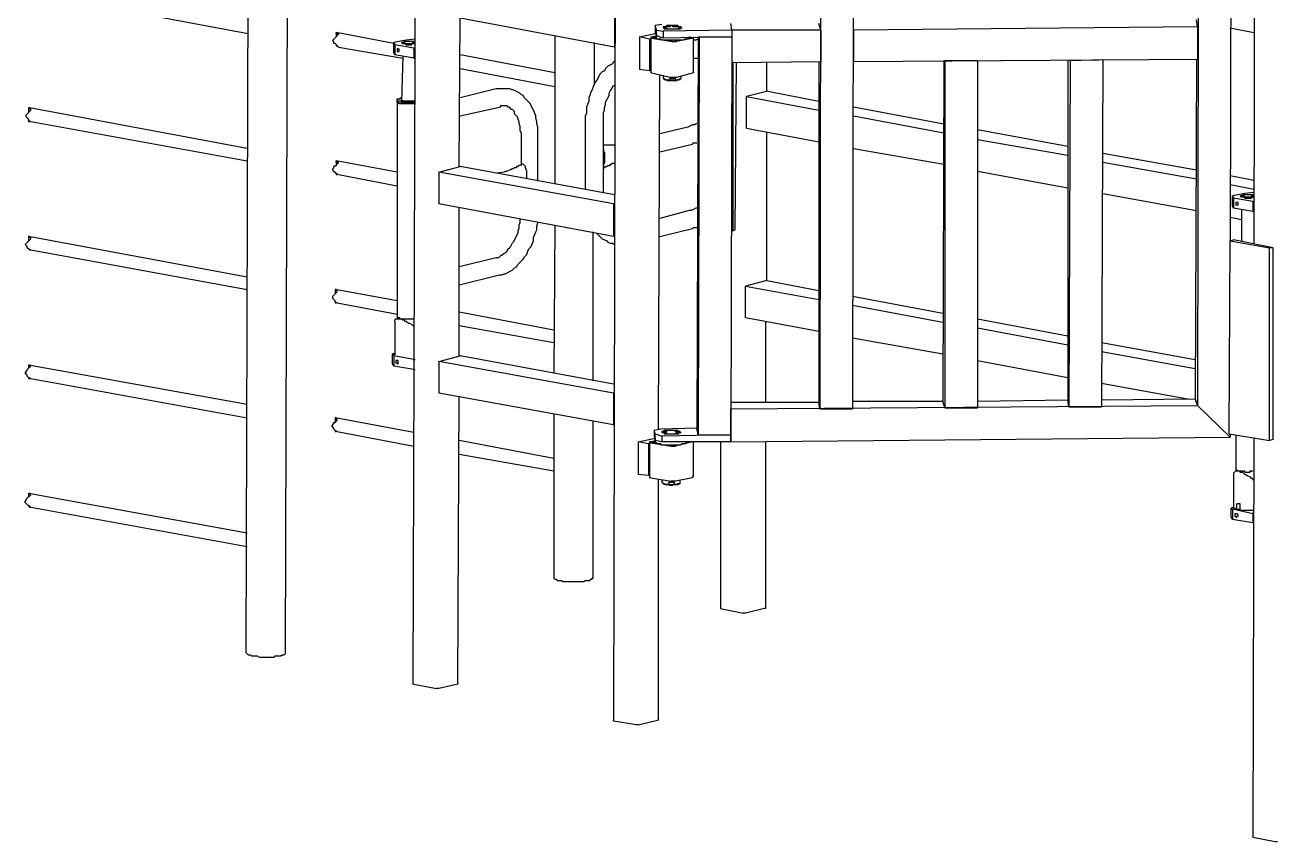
# Model space of a CAD drawing. Extents: x 855 to 1547, y 199 to 1196.
# Drawn here: x 860.1 to 974.5, y 1061.4 to 1136 of the extents above; entities that cross this region are included whole.
import ezdxf

# ---------------------------------------------------------------- set-up
doc = ezdxf.new("R2010")
doc.units = 0
doc.layers.add('2345-64C-02_Sort_layout', color=7, linetype='CONTINUOUS')

msp = doc.modelspace()

# ---------------------------------------------------------------- linework, layer by layer
at = {"layer": '2345-64C-02_Sort_layout', "color": 7}
for points in [[(895.81141, 1172.03646), (895.50236, 1075.82038)], [(914.04507, 1168.63697), (913.83904, 1072.5239)], [(932.79382, 1160.49877), (932.6908, 1100.95606), (935.67824, 1100.95606)], [(935.78125, 1160.49877), (935.67824, 1100.95606)], [(972.45462, 1158.02641), (972.35161, 1116.09928)], [(967.30387, 1155.96611), (967.20085, 1101.26511), (966.99482, 1101.8832)], [(970.2913, 1155.45104), (970.18829, 1116.30531)], [(880.46216, 1149.0641), (880.25613, 1078.7048)], [(883.86166, 1078.7048), (884.06769, 1149.0641)], [(860.68326, 1138.96862), (880.46216, 1135.26008)], [(913.94206, 1134.0239), (897.87171, 1137.01134)], [(899.72598, 1123.1043), (899.82899, 1136.59928)], [(913.94206, 1137.01134), (913.94206, 1134.0239)], [(918.26869, 1136.0842), (917.6506, 1135.98119)], [(917.75362, 1135.56913), (917.6506, 1135.98119)], [(917.6506, 1135.98119), (917.6506, 1135.3631), (917.75362, 1135.05405)], [(919.19583, 1135.98119), (918.68075, 1135.98119), (918.68075, 1135.87817), (918.37171, 1135.87817), (918.37171, 1135.77516), (918.47472, 1135.77516), (918.47472, 1135.67214), (919.81392, 1135.67214), (919.81392, 1135.67214), (919.91693, 1135.67214), (920.01995, 1135.77516), (920.01995, 1135.87817), (919.81392, 1135.87817), (919.7109, 1135.98119), (919.19583, 1135.98119)], [(918.37171, 1135.77516), (918.47472, 1135.77516), (918.47472, 1135.67214), (919.91693, 1135.67214), (919.91693, 1135.77516), (920.01995, 1135.77516), (920.01995, 1135.87817), (919.7109, 1135.87817), (919.60789, 1135.98119), (918.78377, 1135.98119), (918.68075, 1135.87817), (918.47472, 1135.87817), (918.47472, 1135.77516), (918.37171, 1135.77516)], [(918.57774, 1135.77516), (918.68075, 1135.77516), (918.68075, 1135.67214), (919.7109, 1135.67214), (919.81392, 1135.77516), (919.81392, 1135.87817), (919.29884, 1135.87817), (919.19583, 1135.98119), (919.09281, 1135.98119), (918.9898, 1135.87817), (918.57774, 1135.87817), (918.57774, 1135.77516)], [(924.65563, 1135.56913), (924.55261, 1136.18722)], [(924.65563, 1135.56913), (924.55261, 1136.18722)], [(932.79382, 1135.56913), (932.58779, 1136.18722)], [(967.20085, 1135.87817), (967.09784, 1136.49626)], [(888.70336, 1134.0239), (888.39432, 1134.33295), (888.2913, 1134.33295), (888.2913, 1134.43596), (888.18829, 1134.64199), (888.60035, 1135.05405), (888.60035, 1135.15707), (888.70336, 1135.15707), (888.70336, 1135.26008), (888.60035, 1135.26008), (888.49733, 1135.26008), (888.49733, 1135.3631), (888.60035, 1135.3631)], [(893.7511, 1134.33295), (888.49733, 1135.3631)], [(888.49733, 1135.3631), (888.49733, 1134.95104)], [(908.48226, 1135.05405), (908.48226, 1121.55908)], [(916.20839, 1134.95104), (917.6506, 1135.26008)], [(917.13553, 1134.74501), (916.20839, 1134.95104), (916.20839, 1131.9636)], [(917.23854, 1134.95104), (917.75362, 1135.05405)], [(917.23854, 1134.95104), (917.23854, 1134.84802), (917.34156, 1134.84802)], [(917.23854, 1134.84802), (917.23854, 1131.65455)], [(917.34156, 1134.84802), (919.19583, 1134.53898)], [(917.44457, 1134.95104), (917.75362, 1134.95104)], [(917.44457, 1134.95104), (917.44457, 1134.84802), (917.75362, 1134.84802)], [(917.75362, 1135.56913), (918.37171, 1135.46611)], [(918.37171, 1135.46611), (918.37171, 1134.84802), (917.75362, 1135.05405), (917.75362, 1135.56913)], [(917.75362, 1135.15707), (917.75362, 1134.95104)], [(920.74105, 1134.95104), (920.74105, 1134.84802), (920.63804, 1134.84802), (920.53502, 1134.74501), (920.32899, 1134.74501), (920.22598, 1134.64199), (918.26869, 1134.64199), (918.16568, 1134.74501), (917.85663, 1134.74501), (917.75362, 1134.84802), (917.75362, 1134.84802), (917.75362, 1134.95099)], [(918.37171, 1135.77516), (918.47472, 1135.77516)], [(924.65563, 1135.56913), (918.37171, 1135.46611)], [(924.65563, 1135.56913), (924.65563, 1134.95104), (918.37171, 1134.84802)], [(921.15311, 1134.84802), (919.60789, 1134.53898)], [(920.01995, 1135.77516), (920.12296, 1135.77516)], [(920.84407, 1134.95104), (920.63804, 1134.84802)], [(921.15311, 1131.75757), (921.15311, 1134.95104)], [(921.15311, 1134.84802), (921.15311, 1134.95099)], [(921.56517, 1134.95104), (921.46216, 1099.2048)], [(921.66819, 1134.95104), (921.56517, 1098.58671)], [(921.66819, 1134.95104), (924.65563, 1134.95104), (924.55261, 1098.58671)], [(932.79382, 1135.56913), (924.65563, 1135.56913), (924.65563, 1132.58169)], [(932.79382, 1135.56913), (932.79382, 1132.6847), (924.65563, 1132.58169)], [(967.20085, 1135.87817), (935.78125, 1135.56913), (935.78125, 1132.6847)], [(967.20085, 1135.87817), (967.20085, 1132.89073), (935.78125, 1132.6847)], [(970.18829, 1135.77516), (972.35161, 1135.3631)], [(888.49733, 1134.22993), (888.49733, 1134.12692)], [(888.49733, 1134.12692), (888.49733, 1134.12692), (888.60035, 1134.12692)], [(888.70336, 1134.0239), (894.57522, 1132.99375)], [(894.88427, 1134.64199), (893.7511, 1134.43596)], [(893.7511, 1134.43596), (893.85412, 1134.22993)], [(893.7511, 1133.50882), (893.7511, 1134.43596)], [(893.85412, 1134.22993), (893.85412, 1133.30279)], [(895.60538, 1133.92088), (893.85412, 1134.22993)], [(894.26618, 1133.71485), (894.26618, 1133.81787), (894.16316, 1133.81787), (894.16316, 1133.92088), (894.06015, 1133.81787), (894.06015, 1133.61184), (894.26618, 1133.61184), (894.26618, 1133.71485)], [(894.67824, 1134.43596), (894.47221, 1134.43596), (894.57522, 1134.33295), (894.78125, 1134.33295), (894.88427, 1134.22993), (895.39934, 1134.22993), (895.39934, 1134.33295), (895.70839, 1134.33295)], [(894.78125, 1134.33295), (895.60538, 1134.33295), (895.60538, 1134.43596), (895.50236, 1134.43596), (895.39934, 1134.53898), (894.78125, 1134.53898), (894.78125, 1134.43596), (894.67824, 1134.43596), (894.67824, 1134.43596), (894.57522, 1134.43596), (894.57522, 1134.33295), (894.78125, 1134.33295)], [(894.57522, 1134.43596), (894.57522, 1134.33295)], [(894.57522, 1134.33295), (894.67824, 1134.33295)], [(895.70839, 1134.43596), (895.60538, 1134.43596), (895.60538, 1134.53898), (894.67824, 1134.53898), (894.67824, 1134.43596)], [(895.70839, 1134.74501), (894.88427, 1134.64199)], [(895.70839, 1134.33295), (895.60538, 1134.43596)], [(895.60538, 1133.92088), (895.60538, 1132.99375)], [(895.60538, 1133.92088), (895.70839, 1133.92088)], [(912.08779, 1130.52139), (912.08779, 1134.43596)], [(913.94206, 1134.12692), (913.94206, 1134.0239)], [(917.13553, 1134.74501), (917.13553, 1131.86058)], [(917.13553, 1134.74501), (917.23854, 1134.74501)], [(918.9898, 1134.64199), (919.29884, 1134.53898), (919.40186, 1134.53898)], [(919.19583, 1134.53898), (919.60789, 1134.53898)], [(919.7109, 1134.64199), (919.40186, 1134.53898)], [(921.56517, 1134.74501), (921.35914, 1134.64199), (921.15311, 1134.64199)], [(893.85412, 1133.30279), (893.7511, 1133.50882)], [(895.60538, 1132.99375), (893.85412, 1133.30279)], [(894.57522, 1133.19978), (894.47221, 1129.07918)], [(895.60538, 1132.99375), (895.70839, 1132.99375)], [(908.48226, 1131.65455), (899.82899, 1133.30279)], [(913.94206, 1132.6847), (913.83904, 1132.6847), (913.73603, 1132.47867), (913.32397, 1132.27264), (913.11794, 1132.06661), (913.01492, 1131.86058), (912.80889, 1131.75757), (912.60286, 1131.55154), (912.39683, 1131.13948), (912.1908, 1130.83043), (911.98477, 1130.41837), (911.88176, 1130.10933), (911.77874, 1129.9033), (911.67573, 1129.59425), (911.57271, 1129.38822), (911.57271, 1129.07918), (911.4697, 1128.77013), (911.36668, 1128.5641), (911.36668, 1127.94601), (911.26367, 1127.73998), (911.26367, 1127.22486)], [(921.15311, 1132.99375), (921.35914, 1132.99375), (921.46216, 1132.99375), (921.56517, 1132.99375)], [(924.75864, 1117.23244), (924.75864, 1132.58169)], [(924.96467, 1117.33546), (925.06769, 1132.58169)], [(927.84909, 1130.00631), (927.84909, 1132.58169)], [(932.58779, 1132.6847), (932.58779, 1101.57415)], [(944.02246, 1132.78772), (943.91945, 1101.67717)], [(944.12548, 1132.78772), (947.11291, 1132.78772)], [(944.12548, 1132.78772), (944.12548, 1101.05908)], [(947.11291, 1132.78772), (947.11291, 1101.05908)], [(955.35412, 1132.78772), (955.35412, 1101.78018)], [(955.56015, 1132.78772), (955.45713, 1101.16209)], [(955.56015, 1132.78772), (958.54759, 1132.89073)], [(958.54759, 1132.89073), (958.44457, 1101.16209)], [(967.09784, 1132.89073), (966.99482, 1101.8832)], [(899.82899, 1132.06661), (908.48226, 1130.41837)], [(917.13553, 1131.86058), (916.20839, 1131.9636)], [(917.23854, 1131.86058), (917.13553, 1131.86058)], [(917.34156, 1131.65455), (917.23854, 1131.65455)], [(917.34156, 1131.65455), (919.09281, 1131.24249)], [(917.95965, 1099.10179), (918.06266, 1131.44852)], [(918.37171, 1131.44852), (918.37171, 1131.13948)], [(921.15311, 1131.65455), (919.60789, 1131.24249)], [(921.15311, 1131.75757), (921.15311, 1131.65455)], [(912.91191, 1127.22491), (912.91191, 1128.04903), (913.01492, 1128.25506), (913.01492, 1128.46109), (913.11794, 1128.77013), (913.11794, 1128.97616), (913.42698, 1129.59425), (913.42698, 1129.80024), (913.53, 1130.00631), (913.63301, 1130.10933), (913.83904, 1130.52139), (913.94206, 1130.52139)], [(918.37171, 1131.13948), (918.47472, 1131.13948), (918.57774, 1131.03646), (919.09281, 1131.03646)], [(918.37171, 1131.13948), (918.47472, 1131.13948)], [(918.47472, 1131.13948), (918.47472, 1131.03646)], [(919.91693, 1131.03646), (919.7109, 1131.03646), (919.60789, 1130.93345), (918.78377, 1130.93345), (918.68075, 1131.03646), (918.47472, 1131.03646)], [(919.09281, 1131.24249), (918.9898, 1131.24249), (918.9898, 1131.03646), (919.50487, 1131.03646), (919.50487, 1131.24249), (919.40186, 1131.24249)], [(919.60789, 1131.24249), (919.09281, 1131.24249)], [(919.09281, 1131.24249), (919.19583, 1131.24249)], [(919.40186, 1131.24249), (919.40186, 1131.13948), (919.09281, 1131.13948), (919.09281, 1131.24249)], [(919.09281, 1131.24249), (919.19583, 1131.24249)], [(919.19583, 1131.13948), (919.19583, 1131.24249)], [(919.19583, 1131.13948), (919.19583, 1131.24249)], [(919.40186, 1131.24249), (919.29884, 1131.24249)], [(919.29884, 1131.24249), (919.40186, 1131.24249)], [(919.40186, 1131.24249), (919.50487, 1131.24249)], [(919.50487, 1131.03646), (919.81392, 1131.03646), (919.91693, 1131.13948), (920.01995, 1131.13948)], [(919.91693, 1131.03646), (919.91693, 1131.13948)], [(920.01995, 1131.13948), (920.01995, 1131.34551)], [(895.70839, 1128.97616), (894.47221, 1128.97616), (894.36919, 1129.07918), (894.16316, 1129.07918), (894.06015, 1129.18219), (894.06015, 1129.28521), (894.26618, 1129.28521), (894.36919, 1129.38822), (894.47221, 1129.38822)], [(894.06015, 1129.18219), (894.06015, 1129.07918)], [(895.70839, 1129.07918), (894.57522, 1129.07918), (894.47221, 1129.18219), (894.47221, 1129.28521)], [(894.47221, 1129.18219), (894.47221, 1129.07918)], [(903.12548, 1130.21234), (899.82899, 1129.38822)], [(904.25864, 1130.21234), (903.12548, 1130.21234)], [(906.93703, 1125.78269), (906.93703, 1126.70983), (906.83402, 1127.01887), (906.83402, 1127.22486), (906.731, 1127.53395), (906.731, 1127.73998), (906.62799, 1128.04903), (906.21593, 1128.87315), (905.70085, 1129.38822), (905.59784, 1129.59425), (905.39181, 1129.69727), (905.28879, 1129.80024), (904.6707, 1130.10933), (904.56769, 1130.10933), (904.36166, 1130.21234), (904.25864, 1130.21234)], [(927.95211, 1130.00631), (925.99482, 1129.49124)], [(925.99482, 1126.60681), (925.99482, 1129.49124), (932.58779, 1128.25506)], [(927.95211, 1130.00631), (932.58779, 1129.07918)], [(860.37422, 1127.32792), (860.37422, 1127.22486), (860.47723, 1127.22486), (860.58025, 1127.22491), (860.47723, 1127.22486), (860.37422, 1127.32792), (860.37422, 1127.43094), (860.16819, 1127.63697), (860.16819, 1127.73998), (860.16819, 1127.843), (860.58025, 1128.25506), (860.58025, 1128.35807), (860.47723, 1128.35807), (860.47723, 1128.46109), (860.37422, 1128.46109), (860.47723, 1128.46109)], [(860.37422, 1128.46109), (860.37422, 1128.04903)], [(880.35914, 1124.75254), (860.47723, 1128.46109)], [(894.06015, 1129.07918), (894.06015, 1109.4033)], [(894.06015, 1129.07918), (894.06015, 1128.97616), (894.16316, 1128.97616), (894.26618, 1128.87315), (894.47221, 1128.87315)], [(895.70839, 1128.87315), (894.26618, 1128.87315), (894.16316, 1128.97616), (894.06015, 1128.97616), (894.06015, 1129.07918)], [(894.47221, 1128.87315), (895.70839, 1128.87315)], [(899.82899, 1127.73998), (903.53754, 1128.5641)], [(903.53754, 1128.5641), (903.53754, 1128.66712), (903.9496, 1128.66712)], [(903.9496, 1128.66712), (904.05261, 1128.66712), (904.15563, 1128.5641), (904.25864, 1128.5641), (904.46467, 1128.35807), (904.56769, 1128.35807), (904.77372, 1128.15204), (904.77372, 1127.94601), (904.97975, 1127.73998), (905.08276, 1127.53395), (905.08276, 1127.43094), (905.18578, 1127.22486), (905.18578, 1127.01887), (905.28879, 1126.81284), (905.28879, 1126.40078), (905.39181, 1126.19475), (905.39181, 1125.78269)], [(935.78125, 1128.5641), (944.02246, 1127.01887)], [(860.37422, 1127.32792), (860.47723, 1127.32792)], [(860.58025, 1127.22491), (880.35914, 1123.61938)], [(911.26367, 1127.22491), (911.26367, 1121.044)], [(912.91191, 1120.73496), (912.91191, 1127.22491)], [(921.46216, 1127.01887), (921.35914, 1127.01887), (921.25613, 1126.91586), (921.0501, 1126.91586), (920.63804, 1126.70983)], [(935.78125, 1127.73998), (944.02246, 1126.19475)], [(905.39181, 1125.78269), (905.39181, 1123.20732)], [(906.93703, 1121.76511), (906.93703, 1125.78269)], [(920.63804, 1126.70983), (918.06266, 1126.09174)], [(925.99482, 1126.60681), (932.58779, 1125.37063)], [(927.84909, 1112.69978), (927.84909, 1126.19475)], [(947.11291, 1126.5038), (955.35412, 1124.95857)], [(913.94206, 1125.06159), (912.91191, 1125.06159)], [(912.91191, 1124.75254), (912.91191, 1124.54651), (913.01492, 1124.34048), (913.01492, 1123.41335), (912.91191, 1123.31033), (912.91191, 1123.1043)], [(918.06266, 1124.4435), (921.0501, 1125.1646)], [(921.0501, 1125.1646), (921.15311, 1125.26762), (921.46216, 1125.26762)], [(935.78125, 1124.75254), (944.02246, 1123.31033)], [(947.11291, 1125.57666), (955.35412, 1124.13445)], [(888.70336, 1122.3832), (888.60035, 1122.3832), (888.39432, 1122.58923), (888.2913, 1122.58923), (888.18829, 1122.79526), (888.18829, 1122.89827), (888.2913, 1123.00129), (888.2913, 1123.1043), (888.39432, 1123.20732), (888.49733, 1123.20732), (888.60035, 1123.31033), (888.60035, 1123.41335), (888.70336, 1123.41335), (888.70336, 1123.51636), (888.60035, 1123.51636), (888.49733, 1123.51636), (888.49733, 1123.61938), (888.60035, 1123.61938)], [(894.06015, 1122.58923), (888.49733, 1123.61938)], [(888.49733, 1123.61938), (888.49733, 1123.20732)], [(912.91191, 1123.00129), (913.01492, 1123.00129), (913.11794, 1123.1043), (913.22095, 1123.1043), (913.32397, 1123.20732), (913.53, 1123.20732), (913.53, 1123.31033), (913.63301, 1123.31033), (913.73603, 1123.41335), (913.94206, 1123.41335)], [(958.54759, 1124.34048), (967.09784, 1122.79526)], [(958.54759, 1123.51636), (967.09784, 1121.97114)], [(888.49733, 1122.48621), (888.49733, 1122.3832)], [(888.49733, 1122.3832), (888.60035, 1122.3832)], [(888.70336, 1122.3832), (894.06015, 1121.35305)], [(897.87171, 1122.58923), (899.82899, 1123.1043)], [(897.87171, 1122.58923), (897.87171, 1119.7048)], [(913.83904, 1119.7048), (897.87171, 1122.58923)], [(913.94206, 1120.52893), (899.82899, 1123.1043)], [(903.84658, 1122.58923), (903.22849, 1122.48621)], [(905.49482, 1123.31033), (905.28879, 1123.20732), (905.18578, 1123.20732), (905.08276, 1123.1043), (904.97975, 1123.1043), (904.97975, 1123.00129), (904.77372, 1123.00129), (904.6707, 1122.89827), (904.56769, 1122.89827), (904.46467, 1122.79526), (904.36166, 1122.79526), (904.15563, 1122.69224), (904.05261, 1122.69224), (903.84658, 1122.58923)], [(905.90688, 1121.97114), (905.90688, 1122.69224), (905.80387, 1123.00129), (905.80387, 1123.1043), (905.59784, 1123.31033), (905.49482, 1123.31033)], [(947.11291, 1122.69224), (955.35412, 1121.14702)], [(970.18829, 1122.28018), (972.35161, 1121.86812)], [(970.18829, 1121.45606), (972.35161, 1121.044)], [(958.54759, 1120.63194), (967.09784, 1119.08671)], [(971.52749, 1120.63194), (970.39432, 1120.42591)], [(970.39432, 1120.42591), (970.49733, 1120.21988)], [(970.39432, 1119.49877), (970.39432, 1120.42591)], [(970.49733, 1120.21988), (970.49733, 1119.29274)], [(972.24859, 1119.91083), (970.49733, 1120.21988)], [(971.21844, 1120.42591), (971.11543, 1120.42591), (971.21844, 1120.3229), (971.42447, 1120.3229), (971.52749, 1120.21988), (972.14558, 1120.21988), (972.24859, 1120.3229), (972.35161, 1120.3229)], [(971.32146, 1120.52893), (971.21844, 1120.42591), (971.21844, 1120.3229)], [(972.14558, 1120.52893), (971.32146, 1120.52893), (971.32146, 1120.42591), (971.21844, 1120.42591), (971.42447, 1120.42591), (971.52749, 1120.3229), (972.14558, 1120.3229), (972.14558, 1120.42591), (972.24859, 1120.42591), (972.24859, 1120.42591), (972.35161, 1120.42591), (972.24859, 1120.52893), (972.14558, 1120.52893)], [(972.35161, 1120.3229), (972.14558, 1120.3229), (972.04256, 1120.21988), (971.6305, 1120.21988), (971.52749, 1120.3229), (971.21844, 1120.3229), (971.21844, 1120.42591)], [(972.35161, 1120.73496), (971.52749, 1120.63194)], [(972.35161, 1120.42591), (972.35161, 1120.52893)], [(913.83904, 1116.71737), (897.87171, 1119.7048)], [(899.72598, 1105.79777), (899.72598, 1119.29274)], [(913.83904, 1119.7048), (913.83904, 1116.71737)], [(913.83904, 1119.7048), (913.94206, 1119.7048)], [(920.74105, 1119.08671), (918.06266, 1118.36561)], [(921.46216, 1119.29274), (921.35914, 1119.29274), (921.15311, 1119.18973), (920.94708, 1119.08671), (920.74105, 1119.08671)], [(970.49733, 1119.29274), (970.39432, 1119.49877)], [(972.24859, 1118.9837), (970.49733, 1119.29274)], [(970.9094, 1119.7048), (970.9094, 1119.80782), (970.70336, 1119.80782), (970.70336, 1119.60179), (970.9094, 1119.60179), (970.9094, 1119.7048)], [(971.21844, 1119.18973), (971.21844, 1116.30531)], [(972.24859, 1119.91083), (972.24859, 1118.9837)], [(972.24859, 1119.91083), (972.35161, 1119.91083)], [(972.24859, 1118.9837), (972.35161, 1118.9837)], [(905.28879, 1118.36561), (905.28879, 1117.95355), (905.18578, 1117.74752), (905.18578, 1117.43847), (905.08276, 1117.23244), (905.08276, 1117.02641), (904.6707, 1116.20229), (904.56769, 1116.09928), (904.36166, 1115.68722), (904.15563, 1115.48119), (904.05261, 1115.27516), (903.84658, 1115.17214), (903.64055, 1114.96611), (903.53754, 1114.96611), (903.33151, 1114.76008), (903.12548, 1114.76008)], [(903.43452, 1113.21485), (903.64055, 1113.21485), (903.84658, 1113.31787), (903.9496, 1113.31787), (904.56769, 1113.62692), (904.77372, 1113.83295), (904.97975, 1113.93596), (905.08276, 1114.14199), (905.59784, 1114.65707), (905.70085, 1114.8631), (905.90688, 1115.06913), (906.0099, 1115.37817), (906.11291, 1115.5842), (906.31894, 1115.79023), (906.42196, 1116.09928), (906.52497, 1116.30531), (906.52497, 1116.61435), (906.62799, 1116.82038), (906.731, 1117.12943), (906.83402, 1117.33546), (906.83402, 1117.6445), (906.93703, 1117.95355), (906.93703, 1118.05656)], [(908.48226, 1117.74752), (908.37924, 1104.25254)], [(970.18829, 1118.46862), (971.21844, 1118.26259)], [(860.37422, 1115.5842), (860.37422, 1115.5842), (860.47723, 1115.48119), (860.58025, 1115.48119), (860.47723, 1115.48119), (860.2712, 1115.68722), (860.2712, 1115.79023), (860.06517, 1115.99626), (860.58025, 1116.51134), (860.58025, 1116.61435), (860.47723, 1116.61435), (860.47723, 1116.71737), (860.47723, 1116.71737), (860.37422, 1116.71737), (860.47723, 1116.71737)], [(880.35914, 1113.00882), (860.37422, 1116.71737)], [(860.37422, 1116.71737), (860.37422, 1116.30531)], [(911.98477, 1103.53144), (911.98477, 1117.12943)], [(912.29382, 1117.02641), (912.80889, 1116.51134), (913.22095, 1116.30531), (913.32397, 1116.20229), (913.53, 1116.09928), (913.73603, 1116.09928), (913.94206, 1115.99626)], [(913.94206, 1116.82038), (913.83904, 1116.71737)], [(918.06266, 1116.71737), (921.0501, 1117.43847)], [(921.0501, 1117.43847), (921.15311, 1117.54149), (921.46216, 1117.54149)], [(924.65563, 1117.33546), (924.75864, 1117.23244)], [(924.96467, 1117.33546), (924.75864, 1117.23244)], [(860.37422, 1115.5842), (860.47723, 1115.5842)], [(860.58025, 1115.48119), (880.35914, 1111.87566)], [(970.08527, 1098.68973), (970.18829, 1116.30531)], [(970.18829, 1116.30531), (970.49733, 1116.40832)], [(970.18829, 1116.30531), (973.79382, 1115.68722)], [(974.10286, 1115.68722), (970.49733, 1116.40832)], [(974.10286, 1115.68722), (973.79382, 1115.68722)], [(973.79382, 1098.07164), (973.79382, 1115.68722)], [(974.10286, 1098.17465), (974.10286, 1115.68722)], [(903.12548, 1114.76008), (899.72598, 1113.93596)], [(899.72598, 1112.28772), (903.43452, 1113.21485)], [(927.84909, 1112.69978), (925.89181, 1112.1847)], [(925.89181, 1109.30028), (925.89181, 1112.1847), (932.58779, 1110.94852)], [(927.84909, 1112.69978), (932.58779, 1111.77264)], [(888.60035, 1110.63948), (888.49733, 1110.63948), (888.39432, 1110.74249), (888.39432, 1110.84551), (888.18829, 1111.05154), (888.18829, 1111.15455), (888.18829, 1111.25757), (888.60035, 1111.66963), (888.60035, 1111.7726), (888.49733, 1111.7726), (888.49733, 1111.87566), (888.39432, 1111.87566), (888.49733, 1111.87566)], [(894.06015, 1110.84551), (888.39432, 1111.87566)], [(888.39432, 1111.87566), (888.39432, 1111.4636)], [(935.67824, 1111.25757), (943.91945, 1109.71234)], [(888.39432, 1110.74249), (888.49733, 1110.74249)], [(888.39432, 1110.74249), (888.39432, 1110.63948), (888.49733, 1110.63948)], [(888.60035, 1110.63948), (894.06015, 1109.60933)], [(908.37924, 1108.16712), (899.72598, 1109.81536)], [(935.67824, 1110.43345), (943.91945, 1108.88822)], [(893.85412, 1108.99124), (893.85412, 1109.09425), (893.95713, 1109.19722), (894.47221, 1109.19722), (894.57522, 1109.09425), (894.67824, 1109.09425), (894.78125, 1108.99124), (894.88427, 1108.99124), (895.0903, 1108.78521), (895.19331, 1108.78521), (895.39934, 1108.68219), (895.60538, 1108.47616), (895.60538, 1108.37315)], [(893.85412, 1108.99124), (893.85412, 1105.90078)], [(894.06015, 1109.4033), (894.06015, 1109.19727)], [(894.06015, 1109.4033), (894.06015, 1109.30028), (894.26618, 1109.30028), (894.36919, 1109.19722), (895.60538, 1109.19722)], [(894.06015, 1109.4033), (894.06015, 1109.30028), (894.16316, 1109.30028), (894.26618, 1109.19722), (894.36919, 1109.19722)], [(894.36919, 1109.19727), (895.60538, 1109.19722)], [(899.72598, 1108.57918), (908.37924, 1107.03395)], [(925.89181, 1109.30028), (932.58779, 1108.0641)], [(927.74608, 1101.57415), (927.74608, 1108.88822)], [(947.11291, 1109.19727), (955.35412, 1107.65204)], [(935.67824, 1107.44601), (943.91945, 1106.0038)], [(947.11291, 1108.37315), (955.35412, 1106.82792)], [(958.44457, 1107.03395), (966.99482, 1105.48872)], [(893.64809, 1106.0038), (893.7511, 1105.79777)], [(893.85412, 1106.0038), (893.64809, 1106.0038)], [(893.64809, 1105.07666), (893.64809, 1106.0038)], [(893.7511, 1105.79777), (893.7511, 1104.87063)], [(895.60538, 1105.48872), (893.7511, 1105.79777)], [(894.16316, 1105.28269), (894.16316, 1105.38571), (893.95713, 1105.38571), (893.95713, 1105.17968), (894.06015, 1105.17968), (894.06015, 1105.07666), (894.16316, 1105.07666), (894.16316, 1105.28269)], [(895.60538, 1105.48872), (895.60538, 1104.56159)], [(895.60538, 1105.48872), (895.70839, 1105.48872)], [(897.87171, 1105.28269), (899.82899, 1105.79777)], [(897.87171, 1105.28269), (897.87171, 1102.39827)], [(913.83904, 1102.39827), (897.87171, 1105.28269)], [(913.83904, 1103.22239), (899.82899, 1105.79777)], [(947.11291, 1105.38571), (955.35412, 1103.84048)], [(958.44457, 1106.20983), (966.99482, 1104.6646)], [(860.37422, 1103.84048), (860.37422, 1103.84048), (860.37422, 1103.73747), (860.47723, 1103.73747), (860.58025, 1103.73747), (860.47723, 1103.73747), (860.2712, 1103.9435), (860.2712, 1104.04647), (860.06517, 1104.25254), (860.2712, 1104.45857), (860.2712, 1104.56159), (860.58025, 1104.87063), (860.47723, 1104.97365), (860.37422, 1104.97365), (860.47723, 1104.97365)], [(880.35914, 1101.36812), (860.37422, 1104.97365)], [(860.37422, 1104.97365), (860.37422, 1104.6646)], [(893.7511, 1104.87063), (893.64809, 1105.07666)], [(895.60538, 1104.56159), (893.7511, 1104.87063)], [(895.60538, 1104.56159), (895.70839, 1104.56159)], [(860.37422, 1103.84048), (860.47723, 1103.84048)], [(860.58025, 1103.73747), (880.35914, 1100.13194)], [(958.44457, 1103.32541), (966.27372, 1101.8832)], [(913.83904, 1099.51385), (897.87171, 1102.39827)], [(899.62296, 1075.9234), (899.72598, 1102.08923)], [(913.83904, 1102.39827), (913.83904, 1099.51385)], [(913.83904, 1102.39827), (913.94206, 1102.39827)], [(935.67824, 1101.67717), (943.91945, 1101.67717)], [(944.12548, 1101.05908), (943.91945, 1101.67717)], [(947.11291, 1101.67717), (955.35412, 1101.78018)], [(955.45713, 1101.16209), (955.35412, 1101.78018)], [(958.44457, 1101.78018), (966.99482, 1101.8832), (967.20085, 1101.26511)], [(924.55261, 1101.57415), (932.58779, 1101.57415)], [(924.55261, 1100.95606), (967.20085, 1101.26511), (970.18829, 1098.38068)], [(924.55261, 1097.96862), (924.55261, 1100.95606)], [(932.6908, 1100.95606), (932.58779, 1101.57415)], [(944.12548, 1101.05908), (947.11291, 1101.05908)], [(955.45713, 1101.16209), (958.44457, 1101.16209)], [(970.18829, 1098.68973), (970.18829, 1098.38068), (967.20085, 1101.26511)], [(888.60035, 1098.89576), (888.49733, 1098.89576), (888.2913, 1099.10179), (888.2913, 1099.2048), (888.08527, 1099.41083), (888.2913, 1099.61686), (888.2913, 1099.71988), (888.39432, 1099.71988), (888.60035, 1099.92591), (888.60035, 1100.02893), (888.49733, 1100.02893), (888.49733, 1100.13194), (888.39432, 1100.13194), (888.49733, 1100.13194)], [(895.60538, 1098.79274), (888.39432, 1100.13194)], [(888.39432, 1100.13194), (888.39432, 1099.71988)], [(908.37924, 1100.44099), (908.37924, 1085.60681)], [(911.98477, 1085.60681), (911.98477, 1099.8229)], [(913.83904, 1099.51385), (913.94206, 1099.51385)], [(888.39432, 1098.99877), (888.49733, 1098.99877)], [(888.39432, 1098.99877), (888.39432, 1098.89576), (888.49733, 1098.89576)], [(888.60035, 1098.89576), (895.60538, 1097.55656)], [(916.10538, 1097.96862), (917.6506, 1098.27767)], [(918.16568, 1099.10179), (917.54759, 1098.99877)], [(917.6506, 1098.68973), (917.54759, 1098.99877)], [(917.54759, 1098.99877), (917.54759, 1098.4837), (917.6506, 1098.07164)], [(917.6506, 1098.68973), (918.26869, 1098.4837)], [(918.26869, 1098.4837), (918.26869, 1097.96862), (917.6506, 1098.07164), (917.6506, 1098.68973)], [(917.6506, 1098.27767), (917.6506, 1097.96862)], [(921.46216, 1099.2048), (918.16568, 1099.10179)], [(919.09281, 1098.99877), (918.47472, 1098.99877), (918.37171, 1098.89576), (918.26869, 1098.89576), (918.26869, 1098.79274), (918.47472, 1098.79274), (918.47472, 1098.68973), (919.7109, 1098.68973), (919.81392, 1098.68973), (919.81392, 1098.79274), (919.91693, 1098.79274), (919.91693, 1098.89576), (919.81392, 1098.89576), (919.7109, 1098.99877), (919.09281, 1098.99877)], [(924.55261, 1098.58671), (918.26869, 1098.4837)], [(924.55261, 1098.58671), (924.55261, 1097.96862), (918.26869, 1097.96862)], [(918.37171, 1098.79274), (918.47472, 1098.79274), (918.57774, 1098.68973), (919.7109, 1098.68973), (919.81392, 1098.79274), (919.91693, 1098.79274), (919.91693, 1098.89576), (919.81392, 1098.89576), (919.7109, 1098.99877), (919.60789, 1098.99877), (919.50487, 1098.99877), (918.47472, 1098.99877), (918.47472, 1098.89576), (918.37171, 1098.89576), (918.37171, 1098.79274)], [(918.37171, 1098.79274), (918.47472, 1098.79274)], [(918.47472, 1098.79274), (918.68075, 1098.79274), (918.68075, 1098.68973), (919.50487, 1098.68973), (919.60789, 1098.79274), (919.7109, 1098.79274), (919.7109, 1098.89576), (919.50487, 1098.89576), (919.40186, 1098.99877), (919.19583, 1098.99877), (919.09281, 1098.99877), (918.78377, 1098.99877), (918.68075, 1098.89576), (918.47472, 1098.89576), (918.47472, 1098.79274)], [(919.91693, 1098.79274), (920.01995, 1098.79274)], [(921.56517, 1098.58671), (921.46216, 1099.2048)], [(921.56517, 1098.58671), (924.55261, 1098.58671)], [(924.55261, 1097.96862), (970.18829, 1098.38068)], [(970.08527, 1098.68973), (973.79382, 1098.07164)], [(970.70336, 1098.58671), (970.70336, 1095.49626)], [(972.35161, 1098.27767), (972.24859, 1061.81033)], [(908.37924, 1096.4234), (899.72598, 1098.07164)], [(917.03251, 1097.76259), (916.10538, 1097.96862), (916.10538, 1094.98119)], [(917.03251, 1097.76259), (917.13553, 1097.86561)], [(917.03251, 1097.76259), (917.03251, 1094.87817)], [(917.13553, 1097.96862), (917.13553, 1094.67214)], [(917.23854, 1097.96862), (917.13553, 1097.96862), (917.13553, 1097.86561), (917.23854, 1097.86561)], [(917.23854, 1097.96862), (917.6506, 1098.07164)], [(917.23854, 1097.86561), (919.09281, 1097.55656)], [(917.34156, 1097.96862), (917.6506, 1097.96862)], [(917.34156, 1097.96862), (917.6506, 1097.86561)], [(920.63804, 1097.96862), (920.53502, 1097.86561), (920.43201, 1097.86561), (920.43201, 1097.76259), (920.12296, 1097.76259), (919.91693, 1097.65958), (918.26869, 1097.65958), (918.16568, 1097.76259), (917.85663, 1097.76259), (917.75362, 1097.86561), (917.6506, 1097.86561), (917.6506, 1097.96862)], [(918.88678, 1097.65958), (919.19583, 1097.55656), (919.29884, 1097.55656)], [(919.09281, 1097.55656), (919.50487, 1097.55656)], [(919.60789, 1097.65958), (919.29884, 1097.55656)], [(921.0501, 1097.96862), (919.50487, 1097.55656)], [(920.74105, 1097.96862), (920.63804, 1097.86561)], [(921.15311, 1094.77516), (921.15311, 1097.96862)], [(923.62548, 1097.96862), (923.62548, 1082.72239)], [(927.74608, 1082.72239), (927.74608, 1097.96862)], [(974.10286, 1098.17465), (973.79382, 1098.07164)], [(899.72598, 1096.83546), (908.37924, 1095.29023)], [(917.03251, 1094.87817), (916.10538, 1094.98119)], [(917.13553, 1094.87817), (917.03251, 1094.87817)], [(970.49733, 1095.0842), (970.70336, 1095.29023), (971.01241, 1095.29023), (971.11543, 1095.18722), (971.32146, 1095.18722), (971.52749, 1094.98119), (971.6305, 1094.98119), (971.73352, 1094.87817), (971.93955, 1094.77516), (972.04256, 1094.67214), (972.14558, 1094.67214), (972.24859, 1094.56913), (972.24859, 1094.46611)], [(970.49733, 1095.0842), (970.49733, 1091.89073)], [(970.70336, 1095.49626), (970.70336, 1095.29023)], [(970.70336, 1095.49626), (970.70336, 1095.39325), (970.80638, 1095.39325), (970.80638, 1095.29023), (971.42447, 1095.29023), (971.6305, 1095.18722), (971.93955, 1095.18722), (972.14558, 1095.29023), (972.24859, 1095.29023)], [(970.70336, 1095.49626), (970.70336, 1095.39325), (970.80638, 1095.39325), (970.9094, 1095.29023), (971.01241, 1095.29023)], [(971.01241, 1095.29023), (971.42447, 1095.29023), (971.52749, 1095.18722), (971.93955, 1095.18722), (972.04256, 1095.29023), (972.24859, 1095.29023)], [(917.23854, 1094.67214), (917.13553, 1094.67214)], [(917.23854, 1094.67214), (919.09281, 1094.3631)], [(917.95965, 1072.5239), (917.95965, 1094.56913)], [(918.26869, 1094.46611), (918.26869, 1094.26008)], [(918.26869, 1094.26008), (918.37171, 1094.15707), (918.47472, 1094.15707), (918.57774, 1094.05405), (918.9898, 1094.05405)], [(918.26869, 1094.26008), (918.37171, 1094.26008)], [(918.37171, 1094.15707), (918.47472, 1094.15707)], [(919.81392, 1094.15707), (919.81392, 1094.05405), (919.29884, 1094.05405), (919.19583, 1093.95104), (918.9898, 1093.95104), (918.88678, 1094.05405), (918.47472, 1094.05405), (918.37171, 1094.15707)], [(918.9898, 1094.26008), (918.88678, 1094.26008), (918.88678, 1094.05405), (919.40186, 1094.05405), (919.40186, 1094.26008), (919.29884, 1094.26008)], [(918.9898, 1094.26008), (918.9898, 1094.26008), (919.09281, 1094.3631)], [(919.09281, 1094.26008), (919.09281, 1094.26008), (918.9898, 1094.26008)], [(919.09281, 1094.26008), (918.9898, 1094.26008), (919.29884, 1094.26008), (919.40186, 1094.26008)], [(918.9898, 1094.26008), (919.09281, 1094.26008)], [(919.09281, 1094.26008), (919.09281, 1094.3631)], [(919.50487, 1094.3631), (919.09281, 1094.3631)], [(919.09281, 1094.3631), (919.09281, 1094.3631), (919.09281, 1094.26008)], [(919.19583, 1094.26008), (919.09281, 1094.26008)], [(919.29884, 1094.26008), (919.29884, 1094.26008), (919.19583, 1094.26008), (919.19583, 1094.3631)], [(919.29884, 1094.26008), (919.29884, 1094.26008), (919.29884, 1094.3631)], [(919.40186, 1094.05405), (919.7109, 1094.05405), (919.7109, 1094.15707), (919.91693, 1094.15707), (919.91693, 1094.26008)], [(921.0501, 1094.67214), (919.50487, 1094.3631)], [(919.81392, 1094.15707), (919.91693, 1094.15707)], [(919.91693, 1094.26008), (919.91693, 1094.46611)], [(921.15311, 1094.77516), (921.0501, 1094.77516), (921.0501, 1094.67214)], [(860.37422, 1092.09676), (860.47723, 1091.99375), (860.58025, 1091.99375), (860.47723, 1091.99375), (860.47723, 1092.09676), (860.37422, 1092.09676), (860.06517, 1092.40581), (860.06517, 1092.50882), (860.16819, 1092.61184), (860.16819, 1092.71485), (860.58025, 1093.12692), (860.47723, 1093.22993), (860.37422, 1093.22993), (860.47723, 1093.22993)], [(880.35914, 1089.6244), (860.37422, 1093.22993)], [(860.37422, 1093.22993), (860.37422, 1092.92088)], [(860.37422, 1092.09676), (860.47723, 1092.09676)], [(860.58025, 1091.99375), (880.35914, 1088.38822)], [(970.49733, 1091.99375), (970.2913, 1091.89073)], [(970.2913, 1091.89073), (970.39432, 1091.78772)], [(970.2913, 1091.06661), (970.2913, 1091.89073)], [(970.39432, 1091.78772), (970.39432, 1090.86058)], [(972.24859, 1091.37566), (970.39432, 1091.78772)], [(970.80638, 1091.78772), (970.70336, 1091.78772), (970.60035, 1091.89073), (970.49733, 1091.89073)], [(970.9094, 1091.27264), (970.80638, 1091.37566), (970.60035, 1091.37566), (970.60035, 1091.16963), (970.70336, 1091.16963), (970.70336, 1091.06661), (970.80638, 1091.06661), (970.80638, 1091.16963), (970.9094, 1091.16963), (970.9094, 1091.27264)], [(972.24859, 1091.6847), (971.11543, 1091.6847), (971.11543, 1092.30279), (970.80638, 1092.30279)], [(970.80638, 1091.78772), (970.80638, 1092.30279)], [(970.80638, 1091.78772), (971.11543, 1091.78772)], [(972.24859, 1091.37566), (972.24859, 1091.47867)], [(972.24859, 1091.37566), (972.24859, 1090.55154)], [(970.39432, 1090.86058), (970.2913, 1091.06661)], [(972.24859, 1090.55154), (970.39432, 1090.86058)], [(972.24859, 1090.55154), (972.35161, 1090.55154)], [(908.37924, 1085.60681), (908.37924, 1085.5038), (908.48226, 1085.40078), (908.58527, 1085.40078), (908.68829, 1085.29777), (909.10035, 1085.29777), (909.20336, 1085.19475), (911.16065, 1085.19475), (911.26367, 1085.29777), (911.67573, 1085.29777), (911.77874, 1085.40078), (911.88176, 1085.40078), (911.88176, 1085.5038), (911.98477, 1085.5038), (911.98477, 1085.60681)], [(923.62548, 1082.72239), (925.68578, 1082.31033)], [(923.62548, 1082.72239), (923.62548, 1082.72239)], [(925.89181, 1082.31033), (925.68578, 1082.31033)], [(927.64306, 1082.72239), (925.89181, 1082.31033)], [(927.74608, 1082.72239), (927.74608, 1082.72239), (927.64306, 1082.72239)], [(880.25613, 1078.7048), (880.46216, 1078.49877), (880.66819, 1078.49877), (880.7712, 1078.39576), (881.28628, 1078.39576), (881.49231, 1078.29274), (882.83151, 1078.29274), (882.93452, 1078.39576), (883.4496, 1078.39576), (883.55261, 1078.49877), (883.65563, 1078.49877), (883.75864, 1078.49877), (883.86166, 1078.60179), (883.86166, 1078.7048)], [(895.60538, 1075.82038), (895.50236, 1075.82038)], [(895.60538, 1075.82038), (897.66568, 1075.40832)], [(897.87171, 1075.40832), (897.66568, 1075.40832)], [(899.62296, 1075.82038), (897.87171, 1075.40832)], [(899.62296, 1075.9234), (899.62296, 1075.82038)], [(913.83904, 1072.42088), (913.83904, 1072.5239)], [(916.10538, 1072.11184), (915.89934, 1072.11184), (913.83904, 1072.42088)], [(916.10538, 1072.11184), (917.85663, 1072.5239)], [(917.95965, 1072.5239), (917.85663, 1072.5239)], [(974.51492, 1061.39827), (974.30889, 1061.39827), (972.24859, 1061.81033)]]:
    msp.add_lwpolyline(points, dxfattribs=at)

doc.saveas('drawing.dxf')
